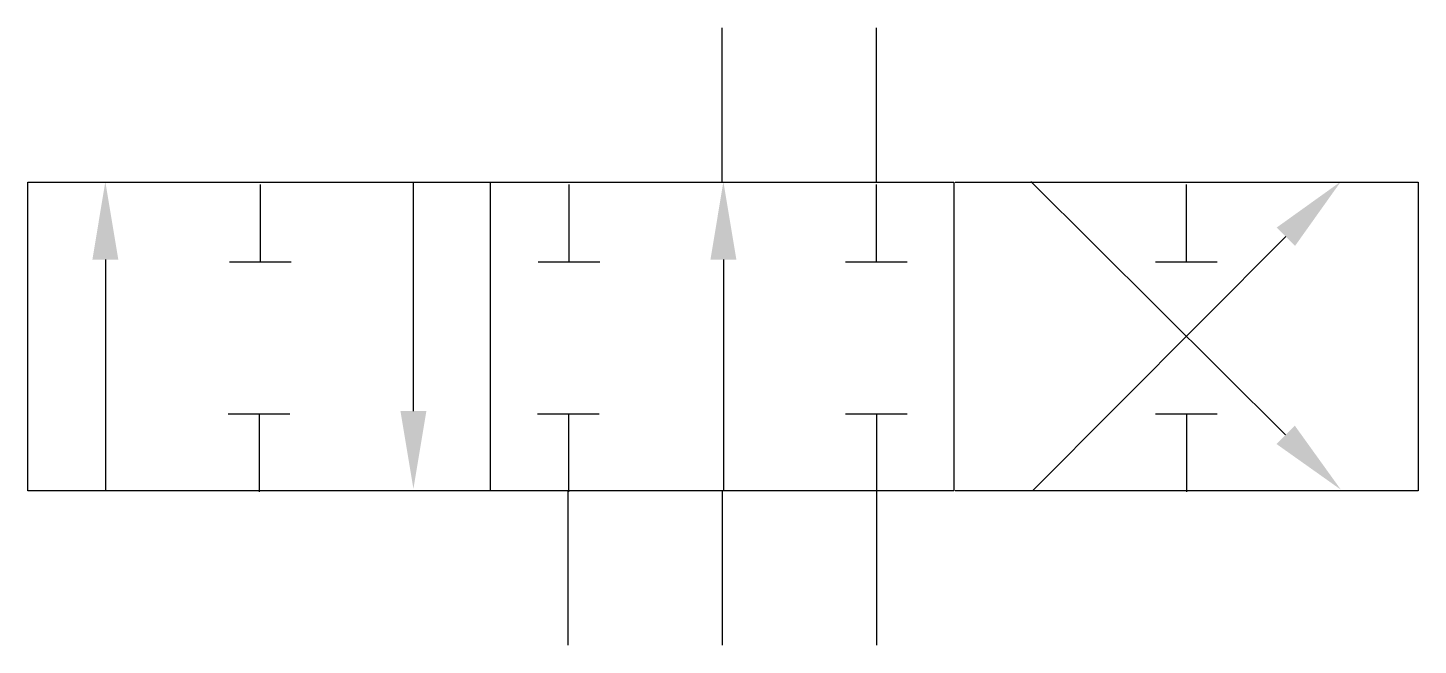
# Model space of a CAD drawing. Extents: x 928.8 to 973.8, y 385.8 to 405.8.
import ezdxf

# ---------------------------------------------------------------- set-up
doc = ezdxf.new("R2010")
doc.units = 0
doc.header["$LTSCALE"] = 5
doc.header["$MEASUREMENT"] = 0
doc.layers.add('11', color=1, linetype='CONTINUOUS')
doc.layers.add('12', color=2, linetype='CONTINUOUS')

msp = doc.modelspace()

# ---------------------------------------------------------------- linework, layer by layer
at = {"layer": '11'}
for p, q in [((951.288, 400.813), (951.288, 405.813)), ((956.288, 400.813), (956.288, 405.813)), ((928.79, 390.813), (928.79, 400.813)), ((928.79, 400.813), (943.79, 400.813)), ((936.326, 398.218), (936.326, 400.734)), ((941.283, 393.402), (941.283, 400.829)), ((943.774, 400.813), (943.774, 390.813)), ((943.79, 400.813), (958.79, 400.813)), ((946.326, 398.218), (946.326, 400.734)), ((956.288, 398.218), (956.288, 400.734)), ((958.79, 400.813), (958.79, 390.813)), ((958.838, 400.818), (973.838, 400.818)), ((969.544, 392.631), (961.289, 400.834)), ((966.33, 398.218), (966.33, 400.734)), ((973.838, 400.818), (973.838, 390.818)), ((969.552, 399.05), (961.349, 390.823)), ((931.302, 398.309), (931.302, 390.818)), ((951.327, 398.309), (951.327, 390.818)), ((937.321, 398.218), (935.321, 398.218)), ((947.321, 398.218), (945.321, 398.218)), ((957.283, 398.218), (955.283, 398.218)), ((967.326, 398.218), (965.326, 398.218)), ((937.28, 393.298), (935.28, 393.298)), ((936.285, 393.298), (936.285, 390.782)), ((947.3, 393.298), (945.3, 393.298)), ((946.305, 393.298), (946.305, 390.782)), ((957.283, 393.298), (955.283, 393.298)), ((956.288, 393.298), (956.288, 390.782)), ((967.326, 393.298), (965.326, 393.298)), ((966.33, 393.298), (966.33, 390.782)), ((943.79, 390.813), (928.79, 390.813)), ((958.79, 390.813), (943.79, 390.813)), ((946.288, 390.818), (946.288, 385.818)), ((951.288, 390.818), (951.288, 385.818)), ((956.288, 390.818), (956.288, 385.818)), ((973.838, 390.818), (958.838, 390.818))]:
    msp.add_line(p, q, dxfattribs=at)
at = {"layer": '12'}
for points in [[(931.722, 398.309), (930.882, 398.309), (931.302, 400.829)], [(951.747, 398.309), (950.907, 398.309), (951.327, 400.829)], [(969.255, 399.346), (969.85, 398.753), (971.332, 400.834)], [(940.863, 393.402), (941.703, 393.402), (941.283, 390.882)], [(969.84, 392.929), (969.248, 392.333), (971.332, 390.855)]]:
    msp.add_solid(points, dxfattribs=at)

doc.saveas('drawing.dxf')
